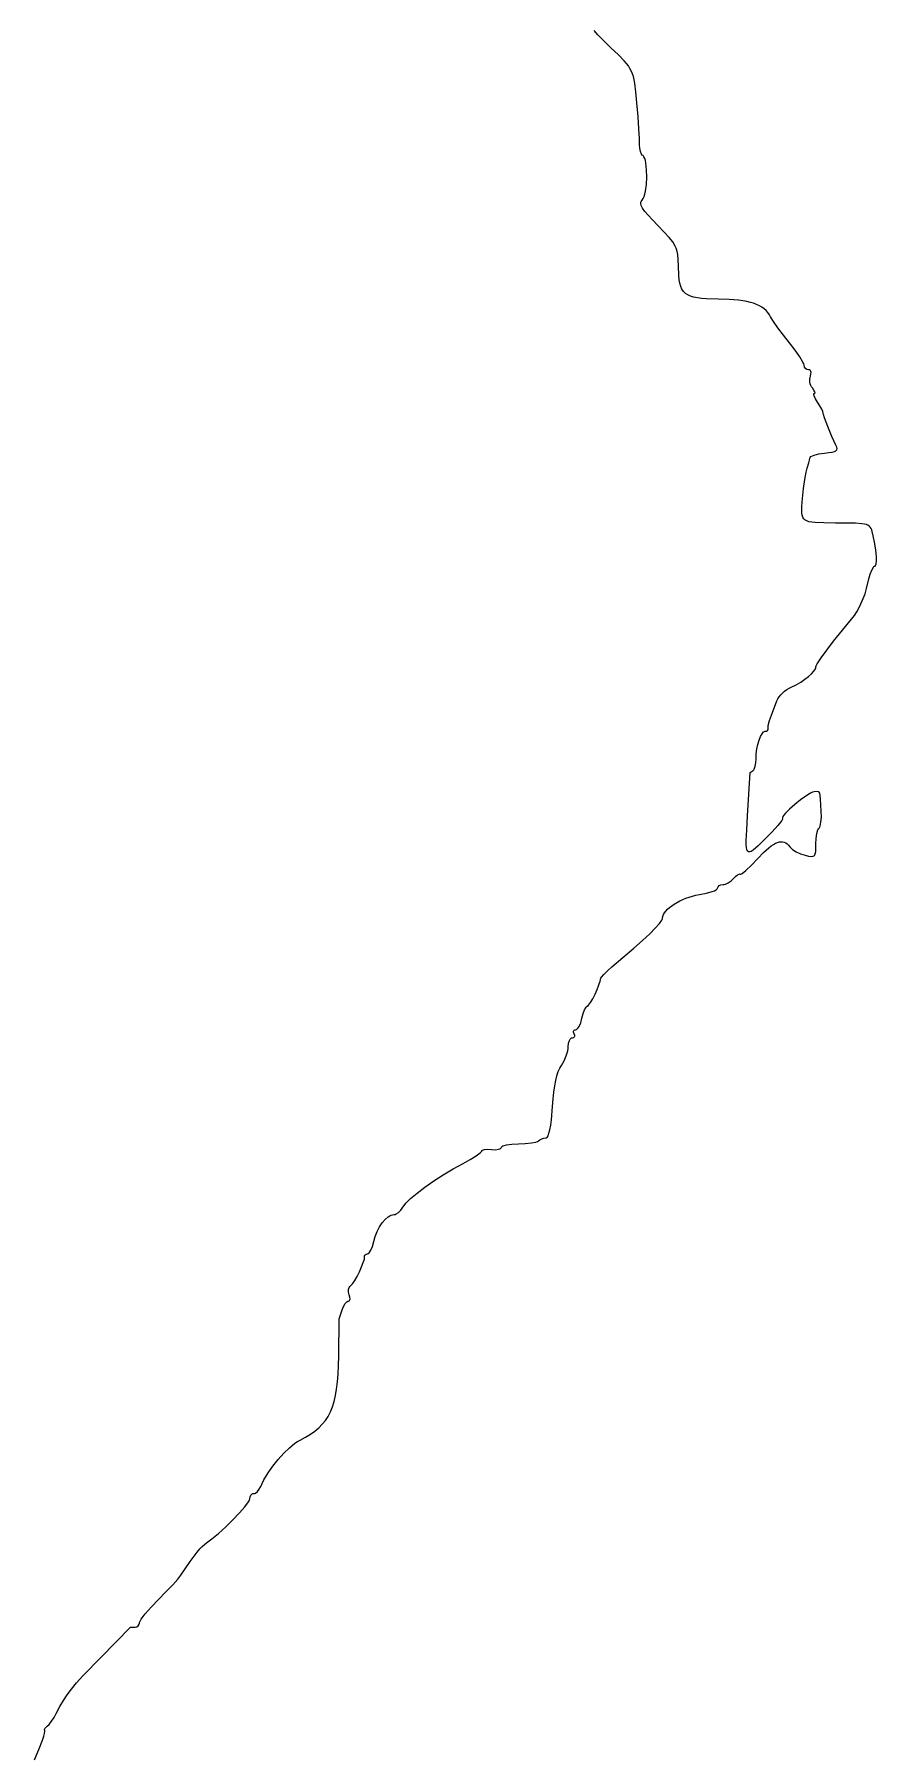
# Model space of a CAD drawing. Extents: x -20.7 to -3.4, y 4.4 to 16.8.
# Drawn here: x -6.143 to -4.757, y 7.783 to 10.616 of the extents above; entities that cross this region are included whole.
import ezdxf

# ---------------------------------------------------------------- set-up
doc = ezdxf.new("R2010")
doc.units = 0
doc.header["$MEASUREMENT"] = 0
doc.layers.add('LAYER_1', color=18, linetype='CONTINUOUS')

msp = doc.modelspace()

# ---------------------------------------------------------------- linework, layer by layer
at = {"layer": 'LAYER_1', "color": 7}
for p, q in [((-5.2159, 10.6149), (-5.222, 10.622)), ((-5.2068, 10.6057), (-5.2159, 10.6149)), ((-5.1944, 10.5938), (-5.2068, 10.6057)), ((-5.1819, 10.5818), (-5.1944, 10.5938)), ((-5.1725, 10.5721), (-5.1819, 10.5818)), ((-5.1688, 10.5678), (-5.1725, 10.5721)), ((-5.1656, 10.5637), (-5.1688, 10.5678)), ((-5.163, 10.5596), (-5.1656, 10.5637)), ((-5.1608, 10.5554), (-5.163, 10.5596)), ((-5.159, 10.551), (-5.1608, 10.5554)), ((-5.1575, 10.5463), (-5.159, 10.551)), ((-5.1562, 10.5411), (-5.1575, 10.5463)), ((-5.1552, 10.5352), (-5.1562, 10.5411)), ((-5.1534, 10.5212), (-5.1552, 10.5352)), ((-5.1517, 10.5031), (-5.1534, 10.5212)), ((-5.1498, 10.4807), (-5.1517, 10.5031)), ((-5.1483, 10.4603), (-5.1498, 10.4807)), ((-5.1474, 10.444), (-5.1483, 10.4603)), ((-5.1473, 10.4341), (-5.1474, 10.444)), ((-5.147, 10.4283), (-5.1473, 10.4341)), ((-5.1459, 10.4229), (-5.147, 10.4283)), ((-5.144, 10.4186), (-5.1459, 10.4229)), ((-5.1429, 10.417), (-5.144, 10.4186)), ((-5.1416, 10.416), (-5.1429, 10.417)), ((-5.14, 10.4143), (-5.1416, 10.416)), ((-5.1387, 10.4116), (-5.14, 10.4143)), ((-5.1376, 10.4079), (-5.1387, 10.4116)), ((-5.1367, 10.4035), (-5.1376, 10.4079)), ((-5.1356, 10.3928), (-5.1367, 10.4035)), ((-5.1376, 10.3575), (-5.1361, 10.3686)), ((-5.1361, 10.3686), (-5.1354, 10.3808)), ((-5.1354, 10.3808), (-5.1356, 10.3928)), ((-5.1453, 10.3375), (-5.1452, 10.339)), ((-5.1452, 10.339), (-5.1448, 10.3404)), ((-5.1448, 10.3404), (-5.143, 10.3429)), ((-5.143, 10.3429), (-5.1414, 10.3452)), ((-5.1414, 10.3452), (-5.1399, 10.3485)), ((-5.1399, 10.3485), (-5.1387, 10.3526)), ((-5.1387, 10.3526), (-5.1376, 10.3575)), ((-5.1445, 10.3339), (-5.1453, 10.3375)), ((-5.1423, 10.3296), (-5.1445, 10.3339)), ((-5.1385, 10.3243), (-5.1423, 10.3296)), ((-5.1332, 10.3179), (-5.1385, 10.3243)), ((-5.1261, 10.3101), (-5.1332, 10.3179)), ((-5.1172, 10.3009), (-5.1261, 10.3101)), ((-5.1067, 10.2902), (-5.1172, 10.3009)), ((-5.0987, 10.2814), (-5.1067, 10.2902)), ((-5.0927, 10.2739), (-5.0987, 10.2814)), ((-5.0885, 10.2671), (-5.0927, 10.2739)), ((-5.087, 10.2638), (-5.0885, 10.2671)), ((-5.0858, 10.2604), (-5.087, 10.2638)), ((-5.0842, 10.2532), (-5.0858, 10.2604)), ((-5.0835, 10.2448), (-5.0842, 10.2532)), ((-5.0833, 10.2347), (-5.0835, 10.2448)), ((-5.0827, 10.2185), (-5.0833, 10.2347)), ((-5.082, 10.2118), (-5.0827, 10.2185)), ((-5.081, 10.2059), (-5.082, 10.2118)), ((-5.0795, 10.2007), (-5.081, 10.2059)), ((-5.0775, 10.1962), (-5.0795, 10.2007)), ((-5.075, 10.1924), (-5.0775, 10.1962)), ((-5.0719, 10.1893), (-5.075, 10.1924)), ((-5.0681, 10.1867), (-5.0719, 10.1893)), ((-5.0636, 10.1845), (-5.0681, 10.1867)), ((-5.0583, 10.1829), (-5.0636, 10.1845)), ((-5.0522, 10.1817), (-5.0583, 10.1829)), ((-5.0452, 10.1808), (-5.0522, 10.1817)), ((-5.0372, 10.1802), (-5.0452, 10.1808)), ((-5.0181, 10.1798), (-5.0372, 10.1802)), ((-5.0001, 10.1794), (-5.0181, 10.1798)), ((-4.9844, 10.1781), (-5.0001, 10.1794)), ((-4.9774, 10.1771), (-4.9844, 10.1781)), ((-4.971, 10.176), (-4.9774, 10.1771)), ((-4.965, 10.1745), (-4.971, 10.176)), ((-4.9596, 10.1729), (-4.965, 10.1745)), ((-4.9546, 10.171), (-4.9596, 10.1729)), ((-4.9501, 10.1689), (-4.9546, 10.171)), ((-4.946, 10.1665), (-4.9501, 10.1689)), ((-4.9423, 10.1638), (-4.946, 10.1665)), ((-4.9391, 10.1609), (-4.9423, 10.1638)), ((-4.9362, 10.1577), (-4.9391, 10.1609)), ((-4.9337, 10.1542), (-4.9362, 10.1577)), ((-4.9316, 10.1504), (-4.9337, 10.1542)), ((-4.9271, 10.143), (-4.9316, 10.1504)), ((-4.9198, 10.1325), (-4.9271, 10.143)), ((-4.9107, 10.1203), (-4.9198, 10.1325)), ((-4.9007, 10.1078), (-4.9107, 10.1203)), ((-4.8913, 10.0958), (-4.9007, 10.1078)), ((-4.8836, 10.0848), (-4.8913, 10.0958)), ((-4.8784, 10.0761), (-4.8836, 10.0848)), ((-4.877, 10.073), (-4.8784, 10.0761)), ((-4.8765, 10.0709), (-4.877, 10.073)), ((-4.8759, 10.068), (-4.8765, 10.0709)), ((-4.8744, 10.0656), (-4.8759, 10.068)), ((-4.8721, 10.064), (-4.8744, 10.0656)), ((-4.8693, 10.0634), (-4.8721, 10.064)), ((-4.8679, 10.0632), (-4.8693, 10.0634)), ((-4.8668, 10.0626), (-4.8679, 10.0632)), ((-4.866, 10.0617), (-4.8668, 10.0626)), ((-4.8662, 10.0529), (-4.8652, 10.057)), ((-4.8654, 10.0604), (-4.866, 10.0617)), ((-4.8651, 10.0588), (-4.8654, 10.0604)), ((-4.8652, 10.057), (-4.8651, 10.0588)), ((-4.8672, 10.0481), (-4.8668, 10.0506)), ((-4.8672, 10.0455), (-4.8672, 10.0481)), ((-4.8669, 10.0429), (-4.8672, 10.0455)), ((-4.8663, 10.0403), (-4.8669, 10.0429)), ((-4.8668, 10.0506), (-4.8662, 10.0529)), ((-4.8654, 10.0378), (-4.8663, 10.0403)), ((-4.8642, 10.0355), (-4.8654, 10.0378)), ((-4.8628, 10.0335), (-4.8642, 10.0355)), ((-4.8603, 10.0301), (-4.8628, 10.0335)), ((-4.8589, 10.0272), (-4.8603, 10.0301)), ((-4.8586, 10.0253), (-4.8589, 10.0272)), ((-4.8605, 10.0235), (-4.8603, 10.0243)), ((-4.8598, 10.0204), (-4.8605, 10.0235)), ((-4.8603, 10.0243), (-4.8596, 10.0246)), ((-4.8577, 10.0157), (-4.8598, 10.0204)), ((-4.8596, 10.0246), (-4.859, 10.0248)), ((-4.859, 10.0248), (-4.8586, 10.0253)), ((-4.8543, 10.0101), (-4.8577, 10.0157)), ((-4.8506, 10.0042), (-4.8543, 10.0101)), ((-4.8476, 9.9988), (-4.8506, 10.0042)), ((-4.8457, 9.9947), (-4.8476, 9.9988)), ((-4.845, 9.9923), (-4.8457, 9.9947)), ((-4.8446, 9.9896), (-4.845, 9.9923)), ((-4.843, 9.9846), (-4.8446, 9.9896)), ((-4.8377, 9.9702), (-4.843, 9.9846)), ((-4.8309, 9.9536), (-4.8377, 9.9702)), ((-4.8242, 9.9393), (-4.8309, 9.9536)), ((-4.8688, 9.9105), (-4.8678, 9.9146)), ((-4.8678, 9.9146), (-4.8673, 9.9179)), ((-4.8673, 9.9179), (-4.8667, 9.9192)), ((-4.8667, 9.9192), (-4.8652, 9.9206)), ((-4.8652, 9.9206), (-4.8629, 9.9218)), ((-4.8629, 9.9218), (-4.8598, 9.923)), ((-4.8598, 9.923), (-4.8521, 9.9251)), ((-4.8521, 9.9251), (-4.8427, 9.9264)), ((-4.8427, 9.9264), (-4.8359, 9.927)), ((-4.8359, 9.927), (-4.8306, 9.9278)), ((-4.8306, 9.9278), (-4.8267, 9.9288)), ((-4.8267, 9.9288), (-4.8241, 9.93)), ((-4.8228, 9.9362), (-4.8242, 9.9393)), ((-4.8241, 9.93), (-4.8226, 9.9316)), ((-4.8223, 9.9336), (-4.8228, 9.9362)), ((-4.8226, 9.9316), (-4.8223, 9.9336)), ((-4.8753, 9.883), (-4.8734, 9.8948)), ((-4.8734, 9.8948), (-4.8716, 9.9017)), ((-4.8716, 9.9017), (-4.8688, 9.9105)), ((-4.879, 9.8516), (-4.8773, 9.868)), ((-4.8773, 9.868), (-4.8753, 9.883)), ((-4.8803, 9.8282), (-4.8801, 9.8382)), ((-4.8798, 9.8243), (-4.8803, 9.8282)), ((-4.8801, 9.8382), (-4.879, 9.8516)), ((-4.8788, 9.821), (-4.8798, 9.8243)), ((-4.8772, 9.8183), (-4.8788, 9.821)), ((-4.8751, 9.8162), (-4.8772, 9.8183)), ((-4.8722, 9.8145), (-4.8751, 9.8162)), ((-4.8685, 9.8133), (-4.8722, 9.8145)), ((-4.8639, 9.8124), (-4.8685, 9.8133)), ((-4.8584, 9.8118), (-4.8639, 9.8124)), ((-4.8441, 9.8112), (-4.8584, 9.8118)), ((-4.8251, 9.8111), (-4.8441, 9.8112)), ((-4.7917, 9.8108), (-4.8251, 9.8111)), ((-4.7813, 9.81), (-4.7917, 9.8108)), ((-4.7774, 9.8094), (-4.7813, 9.81)), ((-4.7741, 9.8085), (-4.7774, 9.8094)), ((-4.7715, 9.8074), (-4.7741, 9.8085)), ((-4.7694, 9.806), (-4.7715, 9.8074)), ((-4.7677, 9.8043), (-4.7694, 9.806)), ((-4.7664, 9.8023), (-4.7677, 9.8043)), ((-4.7653, 9.7999), (-4.7664, 9.8023)), ((-4.7644, 9.7971), (-4.7653, 9.7999)), ((-4.7627, 9.7901), (-4.7644, 9.7971)), ((-4.7606, 9.7799), (-4.7627, 9.7901)), ((-4.759, 9.7704), (-4.7606, 9.7799)), ((-4.7579, 9.7619), (-4.759, 9.7704)), ((-4.7589, 9.741), (-4.7578, 9.7439)), ((-4.7573, 9.7545), (-4.7579, 9.7619)), ((-4.7578, 9.7439), (-4.7573, 9.7484)), ((-4.7573, 9.7484), (-4.7573, 9.7545)), ((-4.7737, 9.7032), (-4.7698, 9.719)), ((-4.7698, 9.719), (-4.7676, 9.7271)), ((-4.7676, 9.7271), (-4.7651, 9.7338)), ((-4.7651, 9.7338), (-4.7626, 9.7383)), ((-4.7626, 9.7383), (-4.7616, 9.7396)), ((-4.7616, 9.7396), (-4.7606, 9.74)), ((-4.7606, 9.74), (-4.7597, 9.7402)), ((-4.7597, 9.7402), (-4.7589, 9.741)), ((-4.7809, 9.6831), (-4.776, 9.6947)), ((-4.776, 9.6947), (-4.7737, 9.7032)), ((-4.8279, 9.6164), (-4.7937, 9.6591)), ((-4.7937, 9.6591), (-4.79, 9.6647)), ((-4.79, 9.6647), (-4.7856, 9.6729)), ((-4.7856, 9.6729), (-4.7809, 9.6831)), ((-4.8485, 9.5891), (-4.8392, 9.6019)), ((-4.8392, 9.6019), (-4.8279, 9.6164)), ((-4.8573, 9.5726), (-4.857, 9.5742)), ((-4.857, 9.5742), (-4.8565, 9.5761)), ((-4.8565, 9.5761), (-4.8548, 9.5794)), ((-4.8548, 9.5794), (-4.8485, 9.5891)), ((-4.8976, 9.5411), (-4.8896, 9.545)), ((-4.8896, 9.545), (-4.882, 9.5493)), ((-4.882, 9.5493), (-4.8751, 9.5538)), ((-4.8751, 9.5538), (-4.8691, 9.5583)), ((-4.8691, 9.5583), (-4.8641, 9.5628)), ((-4.8641, 9.5628), (-4.8603, 9.567)), ((-4.8603, 9.567), (-4.8579, 9.5709)), ((-4.8579, 9.5709), (-4.8573, 9.5726)), ((-4.9288, 9.4992), (-4.9213, 9.5185)), ((-4.9213, 9.5185), (-4.9198, 9.5216)), ((-4.9198, 9.5216), (-4.9176, 9.5248)), ((-4.9176, 9.5248), (-4.915, 9.5281)), ((-4.915, 9.5281), (-4.9119, 9.5312)), ((-4.9119, 9.5312), (-4.9086, 9.5342)), ((-4.9086, 9.5342), (-4.905, 9.5369)), ((-4.905, 9.5369), (-4.9013, 9.5392)), ((-4.9013, 9.5392), (-4.8976, 9.5411)), ((-4.9334, 9.4862), (-4.9288, 9.4992)), ((-4.9483, 9.4596), (-4.9458, 9.4642)), ((-4.9458, 9.4642), (-4.9444, 9.4659)), ((-4.9444, 9.4659), (-4.9431, 9.4672)), ((-4.9431, 9.4672), (-4.9417, 9.468)), ((-4.9417, 9.468), (-4.9404, 9.4683)), ((-4.9404, 9.4683), (-4.9383, 9.4687)), ((-4.9383, 9.4687), (-4.9367, 9.4697)), ((-4.9367, 9.4697), (-4.9358, 9.4712)), ((-4.9359, 9.4752), (-4.9356, 9.4779)), ((-4.9357, 9.4731), (-4.9359, 9.4752)), ((-4.9358, 9.4712), (-4.9357, 9.4731)), ((-4.9356, 9.4779), (-4.9334, 9.4862)), ((-4.9552, 9.4311), (-4.9542, 9.4391)), ((-4.9542, 9.4391), (-4.9526, 9.4467)), ((-4.9526, 9.4467), (-4.9506, 9.4537)), ((-4.9506, 9.4537), (-4.9483, 9.4596)), ((-4.9651, 9.4003), (-4.9604, 9.4036)), ((-4.9604, 9.4036), (-4.9594, 9.4046)), ((-4.9594, 9.4046), (-4.9585, 9.4061)), ((-4.9585, 9.4061), (-4.957, 9.4106)), ((-4.957, 9.4106), (-4.956, 9.4165)), ((-4.956, 9.4165), (-4.9556, 9.423)), ((-4.9556, 9.423), (-4.9552, 9.4311)), ((-4.9696, 9.3292), (-4.9651, 9.4003)), ((-4.8918, 9.3477), (-4.9003, 9.3401)), ((-4.8826, 9.3552), (-4.8918, 9.3477)), ((-4.8736, 9.3617), (-4.8826, 9.3552)), ((-4.8658, 9.3665), (-4.8736, 9.3617)), ((-4.8627, 9.368), (-4.8658, 9.3665)), ((-4.8602, 9.3687), (-4.8627, 9.368)), ((-4.8541, 9.3692), (-4.8602, 9.3687)), ((-4.8522, 9.3684), (-4.8541, 9.3692)), ((-4.8508, 9.3662), (-4.8522, 9.3684)), ((-4.8499, 9.3624), (-4.8508, 9.3662)), ((-4.8493, 9.3565), (-4.8499, 9.3624)), ((-4.8482, 9.3368), (-4.8493, 9.3565)), ((-4.971, 9.3058), (-4.9696, 9.3292)), ((-4.9134, 9.3211), (-4.9195, 9.3134)), ((-4.912, 9.3235), (-4.9134, 9.3211)), ((-4.9121, 9.3259), (-4.9122, 9.3252)), ((-4.9122, 9.3252), (-4.9119, 9.3247)), ((-4.9114, 9.3278), (-4.9121, 9.3259)), ((-4.9118, 9.3243), (-4.912, 9.3235)), ((-4.9119, 9.3247), (-4.9118, 9.3243)), ((-4.9097, 9.3302), (-4.9114, 9.3278)), ((-4.9072, 9.3332), (-4.9097, 9.3302)), ((-4.9003, 9.3401), (-4.9072, 9.3332)), ((-4.8501, 9.3121), (-4.8488, 9.3184)), ((-4.8488, 9.3184), (-4.8481, 9.3269)), ((-4.8481, 9.3269), (-4.8482, 9.3368)), ((-4.9717, 9.2885), (-4.971, 9.3058)), ((-4.9416, 9.29), (-4.9523, 9.2796)), ((-4.9292, 9.3026), (-4.9416, 9.29)), ((-4.9195, 9.3134), (-4.9292, 9.3026)), ((-4.857, 9.2828), (-4.8567, 9.292)), ((-4.8567, 9.292), (-4.8556, 9.3)), ((-4.8556, 9.3), (-4.854, 9.3059)), ((-4.854, 9.3059), (-4.853, 9.3078)), ((-4.853, 9.3078), (-4.852, 9.3089)), ((-4.852, 9.3089), (-4.851, 9.31)), ((-4.851, 9.31), (-4.8501, 9.3121)), ((-4.9716, 9.2821), (-4.9717, 9.2885)), ((-4.9713, 9.2771), (-4.9716, 9.2821)), ((-4.9706, 9.2734), (-4.9713, 9.2771)), ((-4.9695, 9.2709), (-4.9706, 9.2734)), ((-4.9687, 9.2701), (-4.9695, 9.2709)), ((-4.9679, 9.2697), (-4.9687, 9.2701)), ((-4.9659, 9.2696), (-4.9679, 9.2697)), ((-4.9634, 9.2706), (-4.9659, 9.2696)), ((-4.9603, 9.2726), (-4.9634, 9.2706)), ((-4.9523, 9.2796), (-4.9603, 9.2726)), ((-4.9528, 9.2587), (-4.9431, 9.2687)), ((-4.9431, 9.2687), (-4.9346, 9.2764)), ((-4.9346, 9.2764), (-4.9307, 9.2795)), ((-4.9307, 9.2795), (-4.9271, 9.2819)), ((-4.9271, 9.2819), (-4.9237, 9.2839)), ((-4.9237, 9.2839), (-4.9205, 9.2853)), ((-4.9205, 9.2853), (-4.9175, 9.2861)), ((-4.9175, 9.2861), (-4.9146, 9.2865)), ((-4.9146, 9.2865), (-4.9119, 9.2863)), ((-4.9119, 9.2863), (-4.9093, 9.2856)), ((-4.9093, 9.2856), (-4.9068, 9.2844)), ((-4.9068, 9.2844), (-4.9044, 9.2827)), ((-4.9044, 9.2827), (-4.9021, 9.2805)), ((-4.9021, 9.2805), (-4.8998, 9.2778)), ((-4.8998, 9.2778), (-4.898, 9.2758)), ((-4.898, 9.2758), (-4.8956, 9.2738)), ((-4.8956, 9.2738), (-4.8895, 9.2699)), ((-4.8895, 9.2699), (-4.8823, 9.2665)), ((-4.8823, 9.2665), (-4.8748, 9.2641)), ((-4.8748, 9.2641), (-4.8692, 9.2629)), ((-4.8692, 9.2629), (-4.8649, 9.2623)), ((-4.8649, 9.2623), (-4.8618, 9.2625)), ((-4.8618, 9.2625), (-4.8606, 9.263)), ((-4.8606, 9.263), (-4.8596, 9.2638)), ((-4.8596, 9.2638), (-4.8588, 9.2649)), ((-4.8588, 9.2649), (-4.8582, 9.2663)), ((-4.8582, 9.2663), (-4.8575, 9.2701)), ((-4.8575, 9.2701), (-4.857, 9.2828)), ((-4.9862, 9.232), (-4.9835, 9.2332)), ((-4.9835, 9.2332), (-4.9826, 9.2333)), ((-4.9826, 9.2333), (-4.9818, 9.2329)), ((-4.9807, 9.233), (-4.9787, 9.2341)), ((-4.9787, 9.2341), (-4.9722, 9.2393)), ((-4.9722, 9.2393), (-4.9632, 9.2478)), ((-4.9632, 9.2478), (-4.9528, 9.2587)), ((-5.0276, 9.2043), (-5.0239, 9.2057)), ((-5.0239, 9.2057), (-5.0212, 9.2072)), ((-5.0212, 9.2072), (-5.0194, 9.2086)), ((-5.0194, 9.2086), (-5.0188, 9.2099)), ((-5.0188, 9.2099), (-5.0186, 9.2111)), ((-5.0186, 9.2111), (-5.0181, 9.2123)), ((-5.0181, 9.2123), (-5.0162, 9.2142)), ((-5.0162, 9.2142), (-5.0133, 9.2155)), ((-5.0133, 9.2155), (-5.0099, 9.216)), ((-5.0099, 9.216), (-5.0079, 9.2162)), ((-5.0079, 9.2162), (-5.0058, 9.2168)), ((-5.0058, 9.2168), (-5.0012, 9.2189)), ((-5.0012, 9.2189), (-4.9967, 9.222)), ((-4.9967, 9.222), (-4.9928, 9.2258)), ((-4.9928, 9.2258), (-4.9894, 9.2294)), ((-4.9894, 9.2294), (-4.9862, 9.232)), ((-4.9818, 9.2329), (-4.9807, 9.233)), ((-5.1013, 9.1752), (-5.0981, 9.1782)), ((-5.0981, 9.1782), (-5.0944, 9.181)), ((-5.0944, 9.181), (-5.0903, 9.1838)), ((-5.0903, 9.1838), (-5.0811, 9.189)), ((-5.0811, 9.189), (-5.0709, 9.1934)), ((-5.0709, 9.1934), (-5.06, 9.197)), ((-5.06, 9.197), (-5.0545, 9.1983)), ((-5.0545, 9.1983), (-5.0489, 9.1993)), ((-5.0489, 9.1993), (-5.0372, 9.2015)), ((-5.0372, 9.2015), (-5.0276, 9.2043)), ((-5.1214, 9.1443), (-5.1147, 9.1517)), ((-5.1147, 9.1517), (-5.1107, 9.1571)), ((-5.1107, 9.1571), (-5.1097, 9.1592)), ((-5.1097, 9.1592), (-5.1094, 9.1607)), ((-5.1094, 9.1607), (-5.109, 9.1635)), ((-5.109, 9.1635), (-5.108, 9.1664)), ((-5.108, 9.1664), (-5.1063, 9.1693)), ((-5.1063, 9.1693), (-5.1041, 9.1723)), ((-5.1041, 9.1723), (-5.1013, 9.1752)), ((-5.1567, 9.1111), (-5.1424, 9.124)), ((-5.1424, 9.124), (-5.1306, 9.135)), ((-5.1306, 9.135), (-5.1214, 9.1443)), ((-5.1927, 9.0802), (-5.1567, 9.1111)), ((-5.2112, 9.0618), (-5.2101, 9.0634)), ((-5.2101, 9.0634), (-5.2061, 9.0679)), ((-5.2061, 9.0679), (-5.2001, 9.0737)), ((-5.2001, 9.0737), (-5.1927, 9.0802)), ((-5.2243, 9.0279), (-5.2205, 9.0354)), ((-5.2205, 9.0354), (-5.2169, 9.0432)), ((-5.2169, 9.0432), (-5.214, 9.0506)), ((-5.214, 9.0506), (-5.2121, 9.0568)), ((-5.2121, 9.0568), (-5.2116, 9.0591)), ((-5.2116, 9.0591), (-5.2115, 9.0608)), ((-5.2115, 9.0608), (-5.2112, 9.0618)), ((-5.24, 9.0036), (-5.2376, 9.0097)), ((-5.2376, 9.0097), (-5.2353, 9.0139)), ((-5.2353, 9.0139), (-5.2342, 9.015)), ((-5.2342, 9.015), (-5.2332, 9.0154)), ((-5.2332, 9.0154), (-5.2322, 9.0159)), ((-5.2322, 9.0159), (-5.231, 9.0171)), ((-5.231, 9.0171), (-5.2279, 9.0215)), ((-5.2279, 9.0215), (-5.2243, 9.0279)), ((-5.2498, 8.9781), (-5.2483, 8.9799)), ((-5.2483, 8.9799), (-5.2468, 8.9823)), ((-5.2468, 8.9823), (-5.2441, 8.9885)), ((-5.2441, 8.9885), (-5.242, 8.996)), ((-5.242, 8.996), (-5.24, 9.0036)), ((-5.2646, 8.9489), (-5.2641, 8.9547)), ((-5.2641, 8.9547), (-5.2626, 8.9593)), ((-5.2626, 8.9593), (-5.2616, 8.9611)), ((-5.2616, 8.9611), (-5.2604, 8.9625)), ((-5.2604, 8.9625), (-5.2591, 8.9634)), ((-5.2591, 8.9634), (-5.2578, 8.9637)), ((-5.2578, 8.9637), (-5.2554, 8.9642)), ((-5.256, 8.9727), (-5.2559, 8.9747)), ((-5.2549, 8.9701), (-5.256, 8.9727)), ((-5.2559, 8.9747), (-5.2554, 8.9755)), ((-5.2554, 8.9755), (-5.2547, 8.9761)), ((-5.2554, 8.9642), (-5.2546, 8.9648)), ((-5.2539, 8.9676), (-5.2549, 8.9701)), ((-5.2547, 8.9761), (-5.2538, 8.9765)), ((-5.2546, 8.9648), (-5.2541, 8.9656)), ((-5.2541, 8.9656), (-5.2539, 8.9665)), ((-5.2539, 8.9665), (-5.2539, 8.9676)), ((-5.2538, 8.9765), (-5.2526, 8.9766)), ((-5.2526, 8.9766), (-5.2512, 8.977)), ((-5.2512, 8.977), (-5.2498, 8.9781)), ((-5.2759, 8.9182), (-5.2715, 8.9256)), ((-5.2715, 8.9256), (-5.2679, 8.9338)), ((-5.2679, 8.9338), (-5.2655, 8.942)), ((-5.2655, 8.942), (-5.2648, 8.9457)), ((-5.2648, 8.9457), (-5.2646, 8.9489)), ((-5.2869, 8.8843), (-5.2852, 8.8933)), ((-5.2852, 8.8933), (-5.2833, 8.9012)), ((-5.2833, 8.9012), (-5.2811, 8.908)), ((-5.2811, 8.908), (-5.2786, 8.9136)), ((-5.2786, 8.9136), (-5.2759, 8.9182)), ((-5.2896, 8.8629), (-5.2884, 8.8741)), ((-5.2884, 8.8741), (-5.2869, 8.8843)), ((-5.2924, 8.8283), (-5.2905, 8.8505)), ((-5.2905, 8.8505), (-5.2896, 8.8629)), ((-5.2963, 8.8063), (-5.2948, 8.8121)), ((-5.2948, 8.8121), (-5.2935, 8.8195)), ((-5.2935, 8.8195), (-5.2924, 8.8283)), ((-5.4022, 8.7796), (-5.397, 8.78)), ((-5.397, 8.78), (-5.3908, 8.7796)), ((-5.3845, 8.7794), (-5.3793, 8.78)), ((-5.3793, 8.78), (-5.3774, 8.7806)), ((-5.3774, 8.7806), (-5.3759, 8.7814)), ((-5.3759, 8.7814), (-5.3749, 8.7823)), ((-5.3749, 8.7823), (-5.3746, 8.7834)), ((-5.3746, 8.7834), (-5.374, 8.7845)), ((-5.374, 8.7845), (-5.3724, 8.7856)), ((-5.3724, 8.7856), (-5.3698, 8.7865)), ((-5.3698, 8.7865), (-5.3664, 8.7874)), ((-5.3664, 8.7874), (-5.3574, 8.7886)), ((-5.3574, 8.7886), (-5.3466, 8.789)), ((-5.3466, 8.789), (-5.3353, 8.7894)), ((-5.3353, 8.7894), (-5.3253, 8.7904)), ((-5.3253, 8.7904), (-5.3178, 8.792)), ((-5.3178, 8.792), (-5.3152, 8.7929)), ((-5.3152, 8.7929), (-5.3137, 8.7939)), ((-5.3137, 8.7939), (-5.3112, 8.7957)), ((-5.3112, 8.7957), (-5.308, 8.7973)), ((-5.308, 8.7973), (-5.3046, 8.7983)), ((-5.3046, 8.7983), (-5.3013, 8.7987)), ((-5.3013, 8.7987), (-5.3004, 8.7989)), ((-5.3004, 8.7989), (-5.2995, 8.7996)), ((-5.2995, 8.7996), (-5.2978, 8.8021)), ((-5.2978, 8.8021), (-5.2963, 8.8063)), ((-5.454, 8.7478), (-5.4377, 8.7568)), ((-5.4377, 8.7568), (-5.4257, 8.7633)), ((-5.4257, 8.7633), (-5.416, 8.7694)), ((-5.416, 8.7694), (-5.4094, 8.7742)), ((-5.4094, 8.7742), (-5.4076, 8.7759)), ((-5.4076, 8.7759), (-5.4069, 8.7771)), ((-5.4069, 8.7771), (-5.4066, 8.7779)), ((-5.4066, 8.7779), (-5.4057, 8.7786)), ((-5.4057, 8.7786), (-5.4022, 8.7796)), ((-5.3908, 8.7796), (-5.3845, 8.7794)), ((-5.5004, 8.7178), (-5.4859, 8.7279)), ((-5.4859, 8.7279), (-5.4702, 8.7381)), ((-5.4702, 8.7381), (-5.454, 8.7478)), ((-5.532, 8.6911), (-5.524, 8.699)), ((-5.524, 8.699), (-5.5133, 8.708)), ((-5.5133, 8.708), (-5.5004, 8.7178)), ((-5.5658, 8.6644), (-5.5609, 8.6688)), ((-5.5609, 8.6688), (-5.5584, 8.6704)), ((-5.5584, 8.6704), (-5.556, 8.6716)), ((-5.556, 8.6716), (-5.5536, 8.6723)), ((-5.5536, 8.6723), (-5.5513, 8.6726)), ((-5.5513, 8.6726), (-5.5495, 8.6728)), ((-5.5495, 8.6728), (-5.5477, 8.6735)), ((-5.5477, 8.6735), (-5.5437, 8.6761)), ((-5.5437, 8.6761), (-5.5399, 8.68)), ((-5.5399, 8.68), (-5.5367, 8.6848)), ((-5.5367, 8.6848), (-5.5348, 8.6877)), ((-5.5348, 8.6877), (-5.532, 8.6911)), ((-5.5823, 8.6364), (-5.5791, 8.6445)), ((-5.5791, 8.6445), (-5.5751, 8.6521)), ((-5.5751, 8.6521), (-5.5706, 8.6588)), ((-5.5706, 8.6588), (-5.5658, 8.6644)), ((-5.5924, 8.6094), (-5.591, 8.6113)), ((-5.591, 8.6113), (-5.5896, 8.6138)), ((-5.5896, 8.6138), (-5.5869, 8.6202)), ((-5.5869, 8.6202), (-5.5847, 8.628)), ((-5.5847, 8.628), (-5.5823, 8.6364)), ((-5.6081, 8.5785), (-5.6046, 8.5863)), ((-5.6046, 8.5863), (-5.6018, 8.5934)), ((-5.6018, 8.5934), (-5.6001, 8.5992)), ((-5.6001, 8.5992), (-5.5998, 8.6014)), ((-5.5999, 8.6049), (-5.5989, 8.6064)), ((-5.5999, 8.603), (-5.5999, 8.6049)), ((-5.5998, 8.6014), (-5.5999, 8.603)), ((-5.5989, 8.6064), (-5.5973, 8.6075)), ((-5.5973, 8.6075), (-5.5951, 8.6079)), ((-5.5951, 8.6079), (-5.5938, 8.6083)), ((-5.5938, 8.6083), (-5.5924, 8.6094)), ((-5.6248, 8.5527), (-5.624, 8.5541)), ((-5.624, 8.5541), (-5.6229, 8.5551)), ((-5.6229, 8.5551), (-5.6197, 8.5584)), ((-5.6197, 8.5584), (-5.616, 8.5638)), ((-5.616, 8.5638), (-5.612, 8.5708)), ((-5.612, 8.5708), (-5.6081, 8.5785)), ((-5.6343, 8.5213), (-5.6316, 8.526)), ((-5.6316, 8.526), (-5.6289, 8.5291)), ((-5.6289, 8.5291), (-5.6275, 8.5299)), ((-5.6275, 8.5299), (-5.6263, 8.5302)), ((-5.6263, 8.5302), (-5.6253, 8.5304)), ((-5.6259, 8.5491), (-5.6255, 8.551)), ((-5.6259, 8.5449), (-5.6259, 8.5491)), ((-5.6248, 8.5406), (-5.6259, 8.5449)), ((-5.6255, 8.551), (-5.6248, 8.5527)), ((-5.6253, 8.5304), (-5.6245, 8.531)), ((-5.6237, 8.5366), (-5.6248, 8.5406)), ((-5.6245, 8.531), (-5.6239, 8.532)), ((-5.6239, 8.532), (-5.6236, 8.5333)), ((-5.6236, 8.5333), (-5.6237, 8.5366)), ((-5.6423, 8.4397), (-5.6413, 8.5011)), ((-5.6413, 8.5011), (-5.6366, 8.5157)), ((-5.6366, 8.5157), (-5.6343, 8.5213)), ((-5.6433, 8.41), (-5.6427, 8.4242)), ((-5.6427, 8.4242), (-5.6423, 8.4397)), ((-5.6476, 8.3745), (-5.6457, 8.3853)), ((-5.6457, 8.3853), (-5.6444, 8.3971)), ((-5.6444, 8.3971), (-5.6433, 8.41)), ((-5.6558, 8.3477), (-5.6526, 8.3558)), ((-5.6526, 8.3558), (-5.6498, 8.3647)), ((-5.6498, 8.3647), (-5.6476, 8.3745)), ((-5.675, 8.3215), (-5.6693, 8.3273)), ((-5.6693, 8.3273), (-5.6641, 8.3335)), ((-5.6641, 8.3335), (-5.6597, 8.3403)), ((-5.6597, 8.3403), (-5.6558, 8.3477)), ((-5.7144, 8.296), (-5.71, 8.299)), ((-5.71, 8.299), (-5.7059, 8.3013)), ((-5.7059, 8.3013), (-5.6969, 8.3061)), ((-5.6969, 8.3061), (-5.6888, 8.311)), ((-5.6888, 8.311), (-5.6816, 8.3161)), ((-5.6816, 8.3161), (-5.675, 8.3215)), ((-5.742, 8.2695), (-5.7328, 8.2797)), ((-5.7328, 8.2797), (-5.7235, 8.2887)), ((-5.7235, 8.2887), (-5.7189, 8.2926)), ((-5.7189, 8.2926), (-5.7144, 8.296)), ((-5.7654, 8.2356), (-5.7586, 8.2471)), ((-5.7586, 8.2471), (-5.7507, 8.2585)), ((-5.7507, 8.2585), (-5.742, 8.2695)), ((-5.7805, 8.2135), (-5.779, 8.2141)), ((-5.779, 8.2141), (-5.7759, 8.2166)), ((-5.7759, 8.2166), (-5.773, 8.2202)), ((-5.773, 8.2202), (-5.7706, 8.2246)), ((-5.7706, 8.2246), (-5.7682, 8.23)), ((-5.7682, 8.23), (-5.7654, 8.2356)), ((-5.8057, 8.1812), (-5.7968, 8.1914)), ((-5.7968, 8.1914), (-5.7908, 8.1994)), ((-5.7908, 8.1994), (-5.7892, 8.2024)), ((-5.7892, 8.2024), (-5.7886, 8.2044)), ((-5.7886, 8.2044), (-5.7881, 8.2078)), ((-5.7881, 8.2078), (-5.7867, 8.2106)), ((-5.7867, 8.2106), (-5.7845, 8.2125)), ((-5.7845, 8.2125), (-5.7833, 8.2131)), ((-5.7833, 8.2131), (-5.7819, 8.2132)), ((-5.7819, 8.2132), (-5.7805, 8.2135)), ((-5.84, 8.1475), (-5.8282, 8.1584)), ((-5.8282, 8.1584), (-5.8165, 8.1699)), ((-5.8165, 8.1699), (-5.8057, 8.1812)), ((-5.8669, 8.1263), (-5.8633, 8.1296)), ((-5.8633, 8.1296), (-5.86, 8.1319)), ((-5.86, 8.1319), (-5.8509, 8.1384)), ((-5.8509, 8.1384), (-5.84, 8.1475)), ((-5.9018, 8.0787), (-5.8867, 8.1012)), ((-5.8867, 8.1012), (-5.8754, 8.1166)), ((-5.8754, 8.1166), (-5.8709, 8.1221)), ((-5.8709, 8.1221), (-5.8669, 8.1263)), ((-5.9154, 8.0629), (-5.9068, 8.0725)), ((-5.9068, 8.0725), (-5.9018, 8.0787)), ((-5.939, 8.0387), (-5.9266, 8.0512)), ((-5.9266, 8.0512), (-5.9154, 8.0629)), ((-5.9607, 8.0152), (-5.951, 8.0264)), ((-5.951, 8.0264), (-5.939, 8.0387)), ((-6.0338, 7.9433), (-5.9847, 7.9933)), ((-5.9847, 7.9933), (-5.9772, 7.9933)), ((-5.9772, 7.9933), (-5.9743, 7.9939)), ((-5.9743, 7.9939), (-5.972, 7.9955)), ((-5.972, 7.9955), (-5.9704, 7.998)), ((-5.9704, 7.998), (-5.9699, 7.9994)), ((-5.9699, 7.9994), (-5.9698, 8.0009)), ((-5.9698, 8.0009), (-5.9691, 8.0031)), ((-5.9691, 8.0031), (-5.9673, 8.0063)), ((-5.9673, 8.0063), (-5.9607, 8.0152)), ((-6.0631, 7.9129), (-6.0338, 7.9433)), ((-6.0736, 7.9013), (-6.0631, 7.9129)), ((-6.0951, 7.8725), (-6.089, 7.8818)), ((-6.089, 7.8818), (-6.082, 7.8912)), ((-6.082, 7.8912), (-6.0736, 7.9013)), ((-6.1106, 7.8443), (-6.1069, 7.851)), ((-6.1069, 7.851), (-6.1009, 7.8624)), ((-6.1009, 7.8624), (-6.0951, 7.8725)), ((-6.1277, 7.8135), (-6.1263, 7.8184)), ((-6.1265, 7.8248), (-6.1257, 7.8264)), ((-6.1265, 7.8242), (-6.1265, 7.8248)), ((-6.1262, 7.8237), (-6.1265, 7.8242)), ((-6.1263, 7.8184), (-6.1258, 7.8219)), ((-6.1259, 7.823), (-6.1262, 7.8237)), ((-6.1258, 7.8219), (-6.1259, 7.823)), ((-6.1257, 7.8264), (-6.1241, 7.8282)), ((-6.1241, 7.8282), (-6.1217, 7.8302)), ((-6.1217, 7.8302), (-6.1185, 7.8332)), ((-6.1185, 7.8332), (-6.1146, 7.8382)), ((-6.1146, 7.8382), (-6.1106, 7.8443)), ((-6.1429, 7.7748), (-6.1355, 7.792)), ((-6.1355, 7.792), (-6.1297, 7.8072)), ((-6.1297, 7.8072), (-6.1277, 7.8135))]:
    msp.add_line(p, q, dxfattribs=at)

doc.saveas('drawing.dxf')
